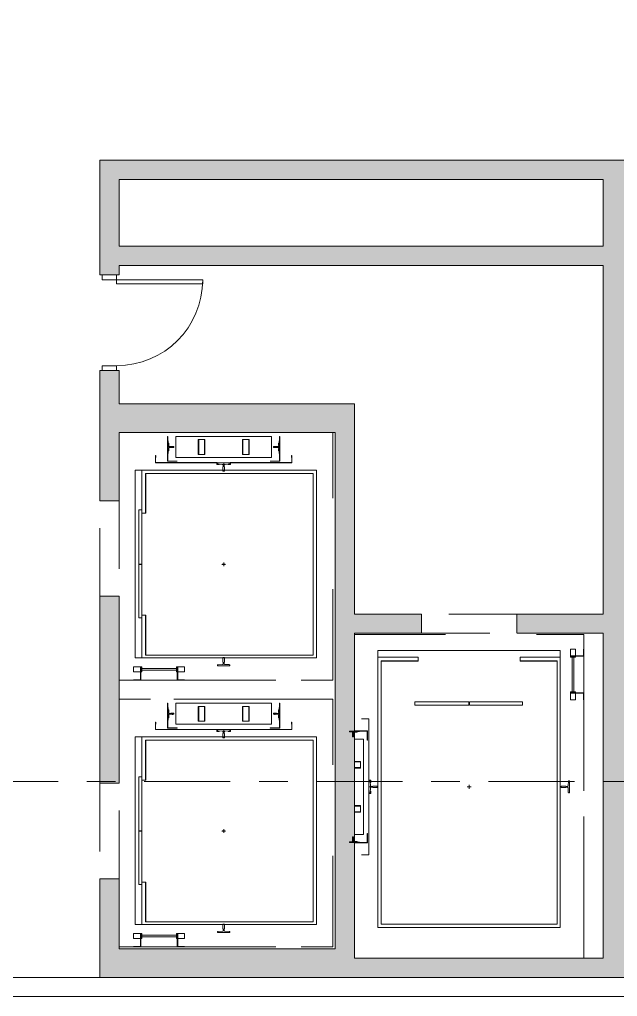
# Model space of a CAD drawing. Header units: millimetres. Extents: x 90964 to 877642, y 656808 to 1438307.
# Drawn here: x 369984 to 376236, y 979068 to 989290 of the extents above; entities that cross this region are included whole.
import ezdxf

# ---------------------------------------------------------------- set-up
doc = ezdxf.new("R2010")
doc.units = ezdxf.units.MM
doc.header["$LTSCALE"] = 300
for name, pattern in [('CENTER', [3, 1.5, -0.5, 0.5, -0.5]), ('Dash', [6.35, 3.175, -3.175]), ('Overhead', [3.96875, 2.38125, -1.5875])]:
    doc.linetypes.add(name, pattern=pattern)
for name, color, linetype, lineweight in [('A-COT VACH', 2, 'Continuous', 35), ('A-DETL-GENF', 92, 'Overhead', 9), ('A-DETL-MEDM', 33, 'Continuous', 18), ('A-DOOR', 31, 'Continuous', 9), ('A-DOOR-FRAM', 31, 'Continuous', 9), ('A-GENM', 13, 'Continuous', 9), ('A-TRUC', 250, 'CENTER', 5), ('A-WALL', 113, 'Continuous', 9), ('A-WALL-PATT', 111, 'Continuous', 9), ('Q-SPCQ', 91, 'Continuous', 9), ('S-STRS-MBND', 31, 'Overhead', 9)]:
    doc.layers.add(name, color=color, linetype=linetype, lineweight=lineweight)

# ---------------------------------------------------------------- blocks, each defined once
blk = doc.blocks.new('schindler_5500-bim - Lift_one floor-1478719-Option 5 Floor Plans')
at = {"layer": 'A-GENM', "linetype": 'Dash'}
for p, q in [((1212, 1140), (-1379, 1140)), ((-1379, 1140), (-1379, -1095)), ((1212, 1140), (-1379, 1140)), ((-1379, 1140), (-1379, -1095)), ((1212, -409), (1212, 1140)), ((1212, -1095), (1212, 1140)), ((1212, -866), (1212, -485)), ((1212, -1095), (1212, -942))]:
    blk.add_line(p, q, dxfattribs=at)
at = {"layer": 'A-GENM'}
for p, q in [((979, 971), (-986, 971)), ((-986, 971), (-986, -926)), ((-952, -817), (-952, 936)), ((-952, 936), (950, 936)), ((950, 936), (950, -817)), ((979, -926), (979, 971)), ((-1063, 713), (-1139, 713)), ((-1139, 713), (-1139, 710)), ((-1139, 710), (-1118, 710)), ((-1118, 710), (-1118, 712)), ((-1118, 712), (-1064, 712)), ((-1064, 712), (-1064, 67)), ((-1063, 71), (-1063, 713)), ((-1379, -522), (-1379, 522)), ((-1078, 587), (-1338, 587)), ((-1338, 587), (-1338, 584)), ((-1338, 584), (-1294, 584)), ((-1294, 584), (-1294, 580)), ((-1294, 580), (-1269, 580)), ((-1269, 580), (-1269, 573)), ((-1269, 573), (-1242, 573)), ((-1265, 576), (-1265, 584)), ((-1190, 584), (-1265, 584)), ((-1265, 584), (-1265, 580)), ((-1255, 576), (-1265, 576)), ((-1262, 577), (-1234, 575)), ((-1242, 573), (-1242, 576)), ((-1232, 534), (-1237, 534)), ((-1232, 552), (-1233, 552)), ((-1233, 552), (-1233, 522)), ((-1233, 522), (-1223, 522)), ((-1232, 573), (-1232, 552)), ((-1224, 552), (-1224, 572)), ((-1223, 552), (-1224, 552)), ((-1223, 522), (-1223, 552)), ((-1218, 534), (-1223, 534)), ((-1221, 575), (-1193, 577)), ((-1213, 576), (-1213, 573)), ((-1213, 573), (-1186, 573)), ((-1190, 576), (-1200, 576)), ((-1190, 584), (-1190, 576)), ((-1190, 580), (-1190, 584)), ((-1186, 580), (-1161, 580)), ((-1186, 573), (-1186, 580)), ((-1161, 580), (-1161, 584)), ((-1161, 584), (-1081, 584)), ((-1081, 584), (-1081, 487)), ((-1078, 487), (-1078, 587)), ((-1379, -500), (-1379, 495)), ((-1338, 500), (-1118, 500)), ((-1338, 500), (-1338, -500)), ((-1118, -500), (-1118, 500)), ((-1081, 487), (-1078, 487)), ((-1305, 266), (-1150, 266)), ((-1305, 266), (-1305, 261)), ((-1305, 261), (-1305, 201)), ((-1150, 261), (-1305, 261)), ((-1150, 266), (-1150, 261)), ((-1150, 201), (-1150, 261)), ((-1305, 201), (-1150, 201)), ((-1305, 196), (-1305, 201)), ((-1150, 196), (-1305, 196)), ((-1150, 196), (-1150, 201)), ((-1064, 67), (-1047, 67)), ((-1043, 71), (-1063, 71)), ((-1052, 63), (-1063, 63)), ((-1063, 63), (-1063, -64)), ((-1045, 10), (-1048, 59)), ((-1047, 67), (-1047, 46)), ((-1047, 46), (-1043, 46)), ((-1043, 46), (-1043, 71)), ((-1022, 5), (-1040, 5)), ((-974, 8), (-1022, 8)), ((-1022, 8), (-1022, 5)), ((-974, -8), (-974, 8)), ((-1, -15), (-1, 15)), ((0, 20), (0, -20)), ((1024, 8), (974, 8)), ((974, 8), (974, -8)), ((1024, 5), (1024, 8)), ((1042, 5), (1024, 5)), ((1049, 58), (1047, 10)), ((1062, 63), (1055, 63)), ((1062, -64), (1062, 63)), ((-1047, -67), (-1064, -67)), ((-1064, -67), (-1064, -712)), ((-1063, -64), (-1053, -64)), ((-1063, -714), (-1063, -71)), ((-1063, -71), (-1043, -71)), ((-1048, -58), (-1045, -10)), ((-1043, -46), (-1047, -46)), ((-1047, -46), (-1047, -67)), ((-1043, -71), (-1043, -46)), ((-1040, -5), (-1022, -5)), ((-1022, -5), (-1022, -8)), ((-1022, -8), (-974, -8)), ((-21, 0), (19, 0)), ((-20, 0), (20, 0)), ((974, -8), (1024, -8)), ((1024, -8), (1024, -5)), ((1024, -5), (1042, -5)), ((1047, -10), (1050, -59)), ((1054, -64), (1062, -64)), ((-1305, -196), (-1150, -196)), ((-1305, -196), (-1305, -201)), ((-1305, -201), (-1305, -261)), ((-1150, -201), (-1305, -201)), ((-1150, -196), (-1150, -201)), ((-1150, -261), (-1150, -201)), ((-1305, -261), (-1150, -261)), ((-1305, -261), (-1305, -266)), ((-1150, -266), (-1305, -266)), ((-1150, -261), (-1150, -266)), ((-1118, -500), (-1338, -500)), ((-1078, -487), (-1081, -487)), ((-1081, -487), (-1081, -584)), ((-1078, -587), (-1078, -487)), ((-1294, -584), (-1338, -584)), ((-1338, -584), (-1338, -587)), ((-1338, -587), (-1078, -587)), ((-1269, -580), (-1294, -580)), ((-1294, -580), (-1294, -584)), ((-1242, -573), (-1269, -573)), ((-1269, -573), (-1269, -580)), ((-1265, -584), (-1265, -576)), ((-1265, -576), (-1259, -576)), ((-1265, -579), (-1265, -584)), ((-1190, -584), (-1265, -584)), ((-1265, -584), (-1190, -584)), ((-1234, -575), (-1262, -577)), ((-1242, -576), (-1242, -573)), ((-1232, -534), (-1237, -534)), ((-1223, -522), (-1233, -522)), ((-1233, -522), (-1233, -552)), ((-1233, -552), (-1232, -552)), ((-1232, -552), (-1232, -573)), ((-1224, -572), (-1224, -552)), ((-1224, -552), (-1223, -552)), ((-1223, -552), (-1223, -522)), ((-1218, -534), (-1223, -534)), ((-1193, -577), (-1221, -575)), ((-1186, -573), (-1213, -573)), ((-1213, -573), (-1213, -576)), ((-1196, -576), (-1190, -576)), ((-1190, -576), (-1190, -584)), ((-1190, -584), (-1190, -579)), ((-1186, -580), (-1186, -573)), ((-1161, -580), (-1186, -580)), ((-1161, -584), (-1161, -580)), ((-1081, -584), (-1161, -584)), ((-1118, -710), (-1139, -710)), ((-1139, -710), (-1139, -714)), ((-1139, -714), (-1063, -714)), ((-1118, -712), (-1118, -710)), ((-1064, -712), (-1118, -712)), ((-534, -816), (-952, -816)), ((-534, -817), (-952, -817)), ((-534, -856), (-534, -816)), ((-534, -852), (-534, -817)), ((533, -816), (533, -856)), ((950, -816), (533, -816)), ((950, -817), (533, -817)), ((533, -817), (533, -856)), ((-534, -856), (-986, -856)), ((-3, -856), (-569, -856)), ((-569, -856), (-569, -888)), ((-569, -888), (-3, -888)), ((-3, -888), (-3, -856)), ((558, -856), (2, -856)), ((2, -856), (2, -888)), ((2, -888), (558, -888)), ((533, -856), (979, -856)), ((533, -856), (979, -856)), ((558, -888), (558, -856)), ((979, -926), (979, -856)), ((-986, -926), (979, -926))]:
    blk.add_line(p, q, dxfattribs=at)
for centre, radius, start, end in [((-1262, 580), 3, 180, 270), ((-1234, 573), 2.84, 360, 90), ((-1221, 572), 3, 90, 180), ((-1193, 580), 2.84, 270, 0), ((-1052, 59), 4.75, 0, 90), ((-1040, 10), 5.01, 180, 270), ((1042, 10), 4.75, 270, 360), ((1055, 58), 5.01, 90, 180), ((-1053, -58), 5.01, 270, 360), ((-1040, -10), 4.75, 90, 180), ((1042, -10), 5.01, 360, 90), ((1054, -59), 4.75, 180, 270), ((-1262, -580), 2.95, 84.996, 177.9426), ((-1234, -573), 2.64, 270, 360), ((-1221, -572), 2.79, 180, 270), ((-1193, -579), 2.71, 0, 97.4205)]:
    blk.add_arc(centre, radius, start, end, dxfattribs=at)
at = {"layer": 'Q-SPCQ'}
for p, q in [((-1055, 0), (-1035, 0)), ((-1045, -15), (-1045, 15)), ((1073, -480), (1073, -409)), ((1124, -409), (1073, -409)), ((1124, -409), (1124, -480)), ((1208, -409), (1208, -480)), ((1212, -409), (1208, -409)), ((1212, -485), (1212, -409)), ((1208, -480), (1073, -480)), ((1073, -480), (1073, -485)), ((1124, -485), (1073, -485)), ((1073, -485), (1073, -495)), ((1073, -495), (1124, -495)), ((1089, -495), (1089, -856)), ((1108, -856), (1108, -495)), ((1124, -485), (1212, -485)), ((1124, -495), (1124, -485)), ((1124, -856), (1073, -856)), ((1073, -856), (1073, -866)), ((1073, -866), (1073, -871)), ((1073, -866), (1124, -866)), ((1073, -871), (1208, -871)), ((1073, -942), (1073, -871)), ((1124, -866), (1124, -856)), ((1212, -866), (1124, -866)), ((1124, -871), (1124, -942)), ((1208, -871), (1208, -942)), ((1212, -942), (1212, -866)), ((1073, -942), (1124, -942)), ((1208, -942), (1212, -942))]:
    blk.add_line(p, q, dxfattribs=at)
blk = doc.blocks.new('M_Door-Opening - 1000 X 2100mm-720239-Option 5 Floor Plans')
at = {"layer": 'A-DETL-GENF'}
for p, q in [((492, 100), (-508, 100)), ((-508, -100), (492, -100))]:
    blk.add_line(p, q, dxfattribs=at)
at = {"layer": 'A-DETL-MEDM'}
for p, q in [((-508, 100), (-508, -100)), ((492, -100), (492, 100))]:
    blk.add_line(p, q, dxfattribs=at)
blk = doc.blocks.new('M_Door-Opening - 1000 X 2100mm-720273-Option 5 Floor Plans')
at = {"layer": 'A-DETL-GENF'}
for p, q in [((-508, 100), (492, 100)), ((492, -100), (-508, -100))]:
    blk.add_line(p, q, dxfattribs=at)
at = {"layer": 'A-DETL-MEDM'}
for p, q in [((-508, -100), (-508, 100)), ((492, 100), (492, -100))]:
    blk.add_line(p, q, dxfattribs=at)
blk = doc.blocks.new('M_Door-Passage-Single-Flush - M_Door-Passage-Single-Flush-756115-Option 5 Floor Plans')
at = {"layer": 'A-DOOR'}
for p, q in [((405, -81.35), (450, -81.35)), ((405, -981.35), (405, -81.35)), ((450, -81.35), (450, -981.35)), ((450, -981.35), (405, -981.35))]:
    blk.add_line(p, q, dxfattribs=at)
blk.add_arc((450, -81.35), 900, 180, 270, dxfattribs=at)
at = {"layer": 'A-DOOR-FRAM'}
for p, q in [((-500, 68.65), (-450, 68.65)), ((-500, -81.35), (-500, 68.65)), ((-450, 68.65), (-450, -81.35)), ((450, 68.65), (500, 68.65)), ((450, -81.35), (450, 68.65)), ((500, 68.65), (500, -81.35)), ((-450, -81.35), (-500, -81.35)), ((500, -81.35), (450, -81.35))]:
    blk.add_line(p, q, dxfattribs=at)
blk = doc.blocks.new('schindler_5500-bim - Lift_service_one floor-1478796-Option 5 Floor Plans')
at = {"layer": 'A-GENM', "linetype": 'Dash'}
for p, q in [((-1201, 1595), (1199, 1595)), ((-1201, 1595), (1199, 1595)), ((1199, 1595), (1199, 1442)), ((1199, 1595), (1199, -1793)), ((1199, 1366), (1199, 985)), ((1199, 909), (1199, -1793))]:
    blk.add_line(p, q, dxfattribs=at)
at = {"layer": 'A-GENM'}
for p, q in [((-956, -1471), (-956, 1426)), ((-956, 1426), (949, 1426)), ((-534, 1356), (-956, 1356)), ((-534, 1356), (-534, 1316)), ((-534, 1352), (-534, 1317)), ((533, 1316), (533, 1356)), ((533, 1356), (949, 1356)), ((533, 1317), (533, 1356)), ((533, 1356), (949, 1356)), ((949, 1426), (949, 1356)), ((949, 1426), (949, -1471)), ((-922, 1317), (-922, -1436)), ((-534, 1317), (-922, 1317)), ((-534, 1316), (-922, 1316)), ((920, 1317), (533, 1317)), ((920, 1316), (533, 1316)), ((920, -1436), (920, 1317)), ((-569, 856), (-569, 888)), ((-569, 888), (-3, 888)), ((-3, 856), (-569, 856)), ((-3, 888), (-3, 856)), ((2, 856), (2, 888)), ((2, 888), (558, 888)), ((558, 856), (2, 856)), ((558, 888), (558, 856)), ((-1050, 713), (-1126, 713)), ((-1126, 713), (-1126, 710)), ((-1126, 710), (-1105, 710)), ((-1105, 710), (-1105, 712)), ((-1105, 712), (-1051, 712)), ((-1051, 712), (-1051, 67)), ((-1050, 71), (-1050, 713)), ((-1177, 584), (-1252, 584)), ((-1252, 584), (-1252, 579)), ((-1249, 577), (-1221, 575)), ((-1219, 552), (-1220, 552)), ((-1220, 552), (-1220, 522)), ((-1220, 522), (-1210, 522)), ((-1219, 573), (-1219, 552)), ((-1211, 552), (-1211, 572)), ((-1210, 552), (-1211, 552)), ((-1210, 522), (-1210, 552)), ((-1208, 575), (-1180, 577)), ((-1065, 587), (-1200, 587)), ((-1200, 584), (-1177, 584)), ((-1200, 576), (-1200, 573)), ((-1200, 573), (-1173, 573)), ((-1177, 576), (-1183, 576)), ((-1177, 584), (-1177, 576)), ((-1177, 579), (-1177, 584)), ((-1173, 580), (-1148, 580)), ((-1173, 573), (-1173, 580)), ((-1148, 580), (-1148, 584)), ((-1148, 584), (-1068, 584)), ((-1068, 584), (-1068, 487)), ((-1065, 487), (-1065, 587)), ((-1200, 500), (-1105, 500)), ((-1105, -500), (-1105, 500)), ((-1068, 487), (-1065, 487)), ((-1200, 266), (-1137, 266)), ((-1137, 261), (-1200, 261)), ((-1137, 266), (-1137, 261)), ((-1137, 201), (-1137, 261)), ((-1200, 201), (-1137, 201)), ((-1137, 196), (-1200, 196)), ((-1137, 201), (-1137, 196)), ((-1051, 67), (-1034, 67)), ((-1030, 71), (-1050, 71)), ((-1040, 63), (-1050, 63)), ((-1050, 63), (-1050, -64)), ((-1032, 10), (-1035, 58)), ((-1034, 67), (-1034, 46)), ((-1034, 46), (-1030, 46)), ((-1030, 46), (-1030, 71)), ((-1009, 5), (-1027, 5)), ((-961, 8), (-1009, 8)), ((-1009, 8), (-1009, 5)), ((-961, -8), (-961, 8)), ((-21, 0), (19, 0)), ((-20, 0), (20, 0)), ((-1, 15), (-1, -15)), ((0, -20), (0, 20)), ((1011, 8), (961, 8)), ((961, 8), (961, -8)), ((1011, 5), (1011, 8)), ((1029, 5), (1011, 5)), ((1037, 59), (1034, 10)), ((1049, 63), (1041, 63)), ((1049, -64), (1049, 63)), ((-1034, -67), (-1051, -67)), ((-1051, -67), (-1051, -712)), ((-1050, -64), (-1039, -64)), ((-1050, -713), (-1050, -71)), ((-1050, -71), (-1030, -71)), ((-1035, -59), (-1032, -10)), ((-1030, -46), (-1034, -46)), ((-1034, -46), (-1034, -67)), ((-1030, -71), (-1030, -46)), ((-1027, -5), (-1009, -5)), ((-1009, -5), (-1009, -8)), ((-1009, -8), (-961, -8)), ((961, -8), (1011, -8)), ((1011, -8), (1011, -5)), ((1011, -5), (1029, -5)), ((1034, -10), (1036, -58)), ((1042, -64), (1049, -64)), ((-1200, -196), (-1137, -196)), ((-1137, -201), (-1200, -201)), ((-1137, -201), (-1137, -196)), ((-1137, -261), (-1137, -201)), ((-1200, -261), (-1137, -261)), ((-1137, -266), (-1200, -266)), ((-1137, -261), (-1137, -266)), ((-1105, -500), (-1200, -500)), ((-1065, -487), (-1068, -487)), ((-1068, -487), (-1068, -584)), ((-1065, -587), (-1065, -487)), ((-1252, -580), (-1252, -584)), ((-1252, -584), (-1177, -584)), ((-1221, -575), (-1249, -577)), ((-1210, -522), (-1220, -522)), ((-1220, -522), (-1220, -552)), ((-1220, -552), (-1219, -552)), ((-1219, -552), (-1219, -573)), ((-1211, -572), (-1211, -552)), ((-1211, -552), (-1210, -552)), ((-1210, -552), (-1210, -522)), ((-1180, -577), (-1208, -575)), ((-1173, -573), (-1200, -573)), ((-1200, -573), (-1200, -576)), ((-1200, -587), (-1065, -587)), ((-1187, -576), (-1177, -576)), ((-1177, -576), (-1177, -584)), ((-1177, -584), (-1177, -580)), ((-1173, -580), (-1173, -573)), ((-1148, -580), (-1173, -580)), ((-1148, -584), (-1148, -580)), ((-1068, -584), (-1148, -584)), ((-1105, -710), (-1126, -710)), ((-1126, -710), (-1126, -713)), ((-1126, -713), (-1050, -713)), ((-1105, -712), (-1105, -710)), ((-1051, -712), (-1105, -712)), ((949, -1471), (-956, -1471)), ((-922, -1436), (920, -1436))]:
    blk.add_line(p, q, dxfattribs=at)
for centre, radius, start, end in [((-1249, 580), 2.95, 182.0574, 275.004), ((-1221, 573), 2.64, 0, 90), ((-1208, 572), 2.79, 90, 180), ((-1180, 579), 2.71, 262.5795, 0), ((-1040, 58), 5.01, 0, 90), ((-1027, 10), 4.75, 180, 270), ((1029, 10), 5.01, 270, 0), ((1041, 59), 4.75, 90, 180), ((-1039, -59), 4.75, 270, 0), ((-1027, -10), 5.01, 90, 180), ((1029, -10), 4.75, 0, 90), ((1042, -58), 5.01, 180, 270), ((-1249, -580), 3, 90, 180), ((-1221, -573), 2.84, 270, 0), ((-1208, -572), 3, 180, 270), ((-1180, -580), 2.84, 0, 90)]:
    blk.add_arc(centre, radius, start, end, dxfattribs=at)
at = {"layer": 'Q-SPCQ'}
for p, q in [((1060, 1371), (1060, 1442)), ((1111, 1442), (1060, 1442)), ((1111, 1442), (1111, 1371)), ((1195, 1442), (1195, 1371)), ((1199, 1442), (1195, 1442)), ((1199, 1366), (1199, 1442)), ((1195, 1371), (1060, 1371)), ((1060, 1371), (1060, 1366)), ((1060, 1366), (1060, 1356)), ((1111, 1366), (1060, 1366)), ((1060, 1356), (1111, 1356)), ((1076, 1356), (1076, 995)), ((1095, 995), (1095, 1356)), ((1111, 1366), (1199, 1366)), ((1111, 1356), (1111, 1366)), ((1111, 995), (1060, 995)), ((1060, 995), (1060, 985)), ((1060, 985), (1060, 980)), ((1060, 985), (1111, 985)), ((1060, 909), (1060, 980)), ((1060, 980), (1195, 980)), ((1111, 985), (1111, 995)), ((1199, 985), (1111, 985)), ((1111, 980), (1111, 909)), ((1195, 980), (1195, 909)), ((1199, 909), (1199, 985)), ((1060, 909), (1111, 909)), ((1195, 909), (1199, 909)), ((-1032, 15), (-1032, -15)), ((-1042, 0), (-1022, 0))]:
    blk.add_line(p, q, dxfattribs=at)
blk = doc.blocks.new('schindler_5500-bim - Lift_one floor-V7-Option 5 Floor Plans')
at = {"layer": 'A-GENM', "linetype": 'Dash'}
for p, q in [((1212, 1140), (-1379, 1140)), ((1212, 1140), (-1379, 1140)), ((1212, -409), (1212, 1140)), ((1212, -1095), (1212, 1140)), ((1212, -866), (1212, -485)), ((1212, -1095), (1212, -942))]:
    blk.add_line(p, q, dxfattribs=at)
at = {"layer": 'A-GENM'}
for p, q in [((979, 971), (-986, 971)), ((-986, 971), (-986, -926)), ((-952, -817), (-952, 936)), ((-952, 936), (950, 936)), ((950, 936), (950, -817)), ((979, -926), (979, 971)), ((-1063, 713), (-1139, 713)), ((-1139, 713), (-1139, 710)), ((-1139, 710), (-1118, 710)), ((-1118, 710), (-1118, 712)), ((-1118, 712), (-1064, 712)), ((-1064, 712), (-1064, 67)), ((-1063, 71), (-1063, 713)), ((-1078, 587), (-1338, 587)), ((-1338, 587), (-1338, 584)), ((-1338, 584), (-1294, 584)), ((-1294, 584), (-1294, 580)), ((-1294, 580), (-1269, 580)), ((-1269, 580), (-1269, 573)), ((-1269, 573), (-1242, 573)), ((-1265, 576), (-1265, 584)), ((-1190, 584), (-1265, 584)), ((-1265, 584), (-1265, 580)), ((-1255, 576), (-1265, 576)), ((-1262, 577), (-1234, 575)), ((-1242, 573), (-1242, 576)), ((-1232, 534), (-1237, 534)), ((-1232, 552), (-1233, 552)), ((-1233, 552), (-1233, 522)), ((-1233, 522), (-1223, 522)), ((-1232, 573), (-1232, 552)), ((-1224, 552), (-1224, 572)), ((-1223, 552), (-1224, 552)), ((-1223, 522), (-1223, 552)), ((-1218, 534), (-1223, 534)), ((-1221, 575), (-1193, 577)), ((-1213, 576), (-1213, 573)), ((-1213, 573), (-1186, 573)), ((-1190, 576), (-1200, 576)), ((-1190, 584), (-1190, 576)), ((-1190, 580), (-1190, 584)), ((-1186, 580), (-1161, 580)), ((-1186, 573), (-1186, 580)), ((-1161, 580), (-1161, 584)), ((-1161, 584), (-1081, 584)), ((-1081, 584), (-1081, 487)), ((-1078, 487), (-1078, 587)), ((-1338, 500), (-1118, 500)), ((-1338, 500), (-1338, -500)), ((-1118, -500), (-1118, 500)), ((-1081, 487), (-1078, 487)), ((-1305, 266), (-1150, 266)), ((-1305, 266), (-1305, 261)), ((-1305, 261), (-1305, 201)), ((-1150, 261), (-1305, 261)), ((-1150, 266), (-1150, 261)), ((-1150, 201), (-1150, 261)), ((-1305, 201), (-1150, 201)), ((-1305, 196), (-1305, 201)), ((-1150, 196), (-1305, 196)), ((-1150, 196), (-1150, 201)), ((-1064, 67), (-1047, 67)), ((-1043, 71), (-1063, 71)), ((-1052, 63), (-1063, 63)), ((-1063, 63), (-1063, -64)), ((-1045, 10), (-1048, 59)), ((-1047, 67), (-1047, 46)), ((-1047, 46), (-1043, 46)), ((-1043, 46), (-1043, 71)), ((-1022, 5), (-1040, 5)), ((-974, 8), (-1022, 8)), ((-1022, 8), (-1022, 5)), ((-974, -8), (-974, 8)), ((-1, -15), (-1, 15)), ((0, 20), (0, -20)), ((1024, 8), (974, 8)), ((974, 8), (974, -8)), ((1024, 5), (1024, 8)), ((1042, 5), (1024, 5)), ((1049, 58), (1047, 10)), ((1062, 63), (1055, 63)), ((1062, -64), (1062, 63)), ((-1047, -67), (-1064, -67)), ((-1064, -67), (-1064, -712)), ((-1063, -64), (-1053, -64)), ((-1063, -714), (-1063, -71)), ((-1063, -71), (-1043, -71)), ((-1048, -58), (-1045, -10)), ((-1043, -46), (-1047, -46)), ((-1047, -46), (-1047, -67)), ((-1043, -71), (-1043, -46)), ((-1040, -5), (-1022, -5)), ((-1022, -5), (-1022, -8)), ((-1022, -8), (-974, -8)), ((-21, 0), (19, 0)), ((-20, 0), (20, 0)), ((974, -8), (1024, -8)), ((1024, -8), (1024, -5)), ((1024, -5), (1042, -5)), ((1047, -10), (1050, -59)), ((1054, -64), (1062, -64)), ((-1305, -196), (-1150, -196)), ((-1305, -196), (-1305, -201)), ((-1305, -201), (-1305, -261)), ((-1150, -201), (-1305, -201)), ((-1150, -196), (-1150, -201)), ((-1150, -261), (-1150, -201)), ((-1305, -261), (-1150, -261)), ((-1305, -261), (-1305, -266)), ((-1150, -266), (-1305, -266)), ((-1150, -261), (-1150, -266)), ((-1118, -500), (-1338, -500)), ((-1078, -487), (-1081, -487)), ((-1081, -487), (-1081, -584)), ((-1078, -587), (-1078, -487)), ((-1294, -584), (-1338, -584)), ((-1338, -584), (-1338, -587)), ((-1338, -587), (-1078, -587)), ((-1269, -580), (-1294, -580)), ((-1294, -580), (-1294, -584)), ((-1242, -573), (-1269, -573)), ((-1269, -573), (-1269, -580)), ((-1265, -584), (-1265, -576)), ((-1265, -576), (-1259, -576)), ((-1265, -579), (-1265, -584)), ((-1190, -584), (-1265, -584)), ((-1265, -584), (-1190, -584)), ((-1234, -575), (-1262, -577)), ((-1242, -576), (-1242, -573)), ((-1232, -534), (-1237, -534)), ((-1223, -522), (-1233, -522)), ((-1233, -522), (-1233, -552)), ((-1233, -552), (-1232, -552)), ((-1232, -552), (-1232, -573)), ((-1224, -572), (-1224, -552)), ((-1224, -552), (-1223, -552)), ((-1223, -552), (-1223, -522)), ((-1218, -534), (-1223, -534)), ((-1193, -577), (-1221, -575)), ((-1186, -573), (-1213, -573)), ((-1213, -573), (-1213, -576)), ((-1196, -576), (-1190, -576)), ((-1190, -576), (-1190, -584)), ((-1190, -584), (-1190, -579)), ((-1186, -580), (-1186, -573)), ((-1161, -580), (-1186, -580)), ((-1161, -584), (-1161, -580)), ((-1081, -584), (-1161, -584)), ((-1118, -710), (-1139, -710)), ((-1139, -710), (-1139, -714)), ((-1139, -714), (-1063, -714)), ((-1118, -712), (-1118, -710)), ((-1064, -712), (-1118, -712)), ((-534, -816), (-952, -816)), ((-534, -817), (-952, -817)), ((-534, -856), (-534, -816)), ((-534, -852), (-534, -817)), ((533, -816), (533, -856)), ((950, -816), (533, -816)), ((950, -817), (533, -817)), ((533, -817), (533, -856)), ((-534, -856), (-986, -856)), ((-3, -856), (-569, -856)), ((-569, -856), (-569, -888)), ((-569, -888), (-3, -888)), ((-3, -888), (-3, -856)), ((558, -856), (2, -856)), ((2, -856), (2, -888)), ((2, -888), (558, -888)), ((533, -856), (979, -856)), ((533, -856), (979, -856)), ((558, -888), (558, -856)), ((979, -926), (979, -856)), ((-986, -926), (979, -926))]:
    blk.add_line(p, q, dxfattribs=at)
for centre, radius, start, end in [((-1262, 580), 3, 180, 270), ((-1234, 573), 2.84, 360, 90), ((-1221, 572), 3, 90, 180), ((-1193, 580), 2.84, 270, 0), ((-1052, 59), 4.75, 0, 90), ((-1040, 10), 5.01, 180, 270), ((1042, 10), 4.75, 270, 360), ((1055, 58), 5.01, 90, 180), ((-1053, -58), 5.01, 270, 360), ((-1040, -10), 4.75, 90, 180), ((1042, -10), 5.01, 360, 90), ((1054, -59), 4.75, 180, 270), ((-1262, -580), 2.95, 84.996, 177.9426), ((-1234, -573), 2.64, 270, 360), ((-1221, -572), 2.79, 180, 270), ((-1193, -579), 2.71, 0, 97.4205)]:
    blk.add_arc(centre, radius, start, end, dxfattribs=at)
at = {"layer": 'Q-SPCQ'}
for p, q in [((-1055, 0), (-1035, 0)), ((-1045, -15), (-1045, 15)), ((1073, -480), (1073, -409)), ((1124, -409), (1073, -409)), ((1124, -409), (1124, -480)), ((1208, -409), (1208, -480)), ((1212, -409), (1208, -409)), ((1212, -485), (1212, -409)), ((1208, -480), (1073, -480)), ((1073, -480), (1073, -485)), ((1124, -485), (1073, -485)), ((1073, -485), (1073, -495)), ((1073, -495), (1124, -495)), ((1089, -495), (1089, -856)), ((1108, -856), (1108, -495)), ((1124, -485), (1212, -485)), ((1124, -495), (1124, -485)), ((1124, -856), (1073, -856)), ((1073, -856), (1073, -866)), ((1073, -866), (1073, -871)), ((1073, -866), (1124, -866)), ((1073, -871), (1208, -871)), ((1073, -942), (1073, -871)), ((1124, -866), (1124, -856)), ((1212, -866), (1124, -866)), ((1124, -871), (1124, -942)), ((1208, -871), (1208, -942)), ((1212, -942), (1212, -866)), ((1073, -942), (1124, -942)), ((1208, -942), (1212, -942))]:
    blk.add_line(p, q, dxfattribs=at)
blk = doc.blocks.new('luoicotthapdoi')
at = {"layer": 'A-TRUC', "ltscale": 2}
blk.add_line((333488, 952252), (414088, 952252), dxfattribs=at)

msp = doc.modelspace()

# ---------------------------------------------------------------- hatches: boundary and pattern name
at = {"layer": 'A-WALL-PATT'}
h = msp.add_hatch(color=256, dxfattribs=at)
h.paths.add_polyline_path([(371024.6, 979568.3), (371024.6, 980299.3), (370824.6, 980299.3), (370824.6, 979568.3)], flags=0)
h.paths.add_polyline_path([(371024.6, 981410.1), (371024.6, 983255.4), (370824.6, 983255.4), (370824.6, 981299.3), (371024.6, 981299.3)], flags=0)
h.paths.add_polyline_path([(371024.6, 984255.4), (371024.6, 985618.3), (370824.6, 985618.3), (370824.6, 984255.4)], flags=0)
h.paths.add_polyline_path([(371024.6, 986918.3), (371024.6, 987818.3), (370824.6, 987818.3), (370824.6, 986618.3), (371024.6, 986618.3), (371024.6, 986718.3)], flags=0)
for points in [[(378635.6, 987818.3), (371024.6, 987818.3), (371024.6, 987618.3), (378635.6, 987618.3)], [(376385.6, 979468.3), (376385.6, 987618.3), (376085.6, 987618.3), (376085.6, 979468.3)], [(376085.6, 986718.3), (376085.6, 986918.3), (371024.6, 986918.3), (371024.6, 986718.3), (374740.9, 986718.3)], [(373285.6, 985268.3), (371024.6, 985268.3), (371024.6, 984968.3), (373285.6, 984968.3), (373285.6, 984997.8)], [(373485.6, 979468.3), (373485.6, 985268.3), (373285.6, 985268.3), (373285.6, 979568.3), (373385.6, 979568.3), (373385.6, 979468.3)], [(373385.6, 979468.3), (373385.6, 979568.3), (370824.6, 979568.3), (370824.6, 979268.3), (373385.6, 979268.3)], [(376385.6, 979268.3), (376385.6, 979468.3), (373385.6, 979468.3), (373385.6, 979268.3), (374740.9, 979268.3)]]:
    msp.add_hatch(color=256, dxfattribs=at).paths.add_polyline_path(points, flags=0)
h = msp.add_hatch(color=256, dxfattribs=at)
h.paths.add_polyline_path([(376085.6, 982868.3), (376085.6, 983068.3), (375185.5, 983068.3), (375185.5, 982868.3), (375802.6, 982868.3)], flags=0)
h.paths.add_polyline_path([(374185.5, 982868.3), (374185.5, 983068.3), (373485.6, 983068.3), (373485.6, 982868.3)], flags=0)
at = {"layer": 'S-STRS-MBND', "linetype": 'Continuous'}
h = msp.add_hatch(dxfattribs=at)
h.set_pattern_fill('_USER', color=250, scale=1000, double=1, pattern_type=0)
h.set_pattern_definition([(0, (373787.6, 1010218.3), (0, 1000), []), (90, (373787.6, 1010218.3), (-1000, 6e-14), [])])
h.paths.add_polyline_path([(389089.9, 1006193.3, -0.5773503), (399412, 1004987.1), (407576.1, 986061.6, -0.2894772), (406545.1, 979518.3), (413887.6, 979518.3), (413887.6, 1010218.3), (333687.6, 1010218.3), (333687.6, 979518.3), (341030.1, 979518.3, -0.2894772), (339999.1, 986061.6), (348163.3, 1004987.1, -0.5773503), (358485.3, 1006193.3), (367868, 991527.3), (379707.2, 991527.3)])

# ---------------------------------------------------------------- linework, layer by layer
at = {"layer": 'A-WALL', "lineweight": 18}
for p, q in [((370824.6, 987818.3), (370824.6, 986618.3)), ((378635.6, 987818.3), (370824.6, 987818.3)), ((371024.6, 986918.3), (371024.6, 987618.3)), ((371024.6, 987618.3), (376085.6, 987618.3)), ((376085.6, 987618.3), (376085.6, 986918.3)), ((376085.6, 986918.3), (371024.6, 986918.3)), ((371024.6, 986618.3), (371024.6, 986718.3)), ((371024.6, 986718.3), (376085.6, 986718.3)), ((376085.6, 986718.3), (376085.6, 983068.3)), ((370824.6, 986618.3), (370849.6, 986618.3)), ((370999.6, 986618.3), (371024.6, 986618.3)), ((370824.6, 985618.3), (370824.6, 984255.4)), ((370849.6, 985618.3), (370824.6, 985618.3)), ((371024.6, 985618.3), (370999.6, 985618.3)), ((371024.6, 985268.3), (371024.6, 985618.3)), ((373485.6, 985268.3), (371024.6, 985268.3)), ((373485.6, 983068.3), (373485.6, 985268.3)), ((371024.6, 984255.4), (371024.6, 984968.3)), ((371024.6, 984968.3), (373285.6, 984968.3)), ((373285.6, 984968.3), (373285.6, 979568.3)), ((370824.6, 983255.4), (370824.6, 981299.3)), ((371024.6, 981299.3), (371024.6, 983255.4)), ((374185.5, 983068.3), (373485.6, 983068.3)), ((376085.6, 983068.3), (375185.5, 983068.3)), ((373485.6, 982868.3), (374185.5, 982868.3)), ((373485.6, 979468.3), (373485.6, 982868.3)), ((375185.5, 982868.3), (376085.6, 982868.3)), ((376085.6, 982868.3), (376085.6, 979468.3)), ((370824.6, 980299.3), (370824.6, 979268.3)), ((371024.6, 979568.3), (371024.6, 980299.3)), ((373285.6, 979568.3), (371024.6, 979568.3)), ((376085.6, 979468.3), (373485.6, 979468.3)), ((383982.7, 979268.3), (364296.6, 979268.3)), ((370824.6, 979268.3), (373385.6, 979268.3)), ((363604.2, 979068.3), (383971, 979068.3))]:
    msp.add_line(p, q, dxfattribs=at)

# ---------------------------------------------------------------- block references
at = {"layer": 'A-COT VACH'}
msp.add_blockref('luoicotthapdoi', (0, 29066), dxfattribs=at)
at = {"layer": 'A-DOOR'}
for name, p, rotation in [('M_Door-Passage-Single-Flush - M_Door-Passage-Single-Flush-756115-Option 5 Floor Plans', (370918.2, 986118.3), 90), ('M_Door-Opening - 1000 X 2100mm-720273-Option 5 Floor Plans', (370924.6, 983763.6), 90), ('M_Door-Opening - 1000 X 2100mm-720239-Option 5 Floor Plans', (374677.4, 982968.3), 180.0000000000004), ('M_Door-Opening - 1000 X 2100mm-720239-Option 5 Floor Plans', (370924.6, 980791.1), 270)]:
    msp.add_blockref(name, p, dxfattribs=dict(at, rotation=rotation))
at = {"layer": 'A-GENM', "linetype": 'Dash', "rotation": 270}
for name, p in [('schindler_5500-bim - Lift_one floor-V7-Option 5 Floor Plans', (372119.1, 983589.8)), ('schindler_5500-bim - Lift_one floor-1478719-Option 5 Floor Plans', (372119.1, 980798.8))]:
    msp.add_blockref(name, p, dxfattribs=at)
at = {"layer": 'A-GENM', "linetype": 'Dash'}
msp.add_blockref('schindler_5500-bim - Lift_service_one floor-1478796-Option 5 Floor Plans', (374686, 981261.8), dxfattribs=at)

doc.saveas('drawing.dxf')
